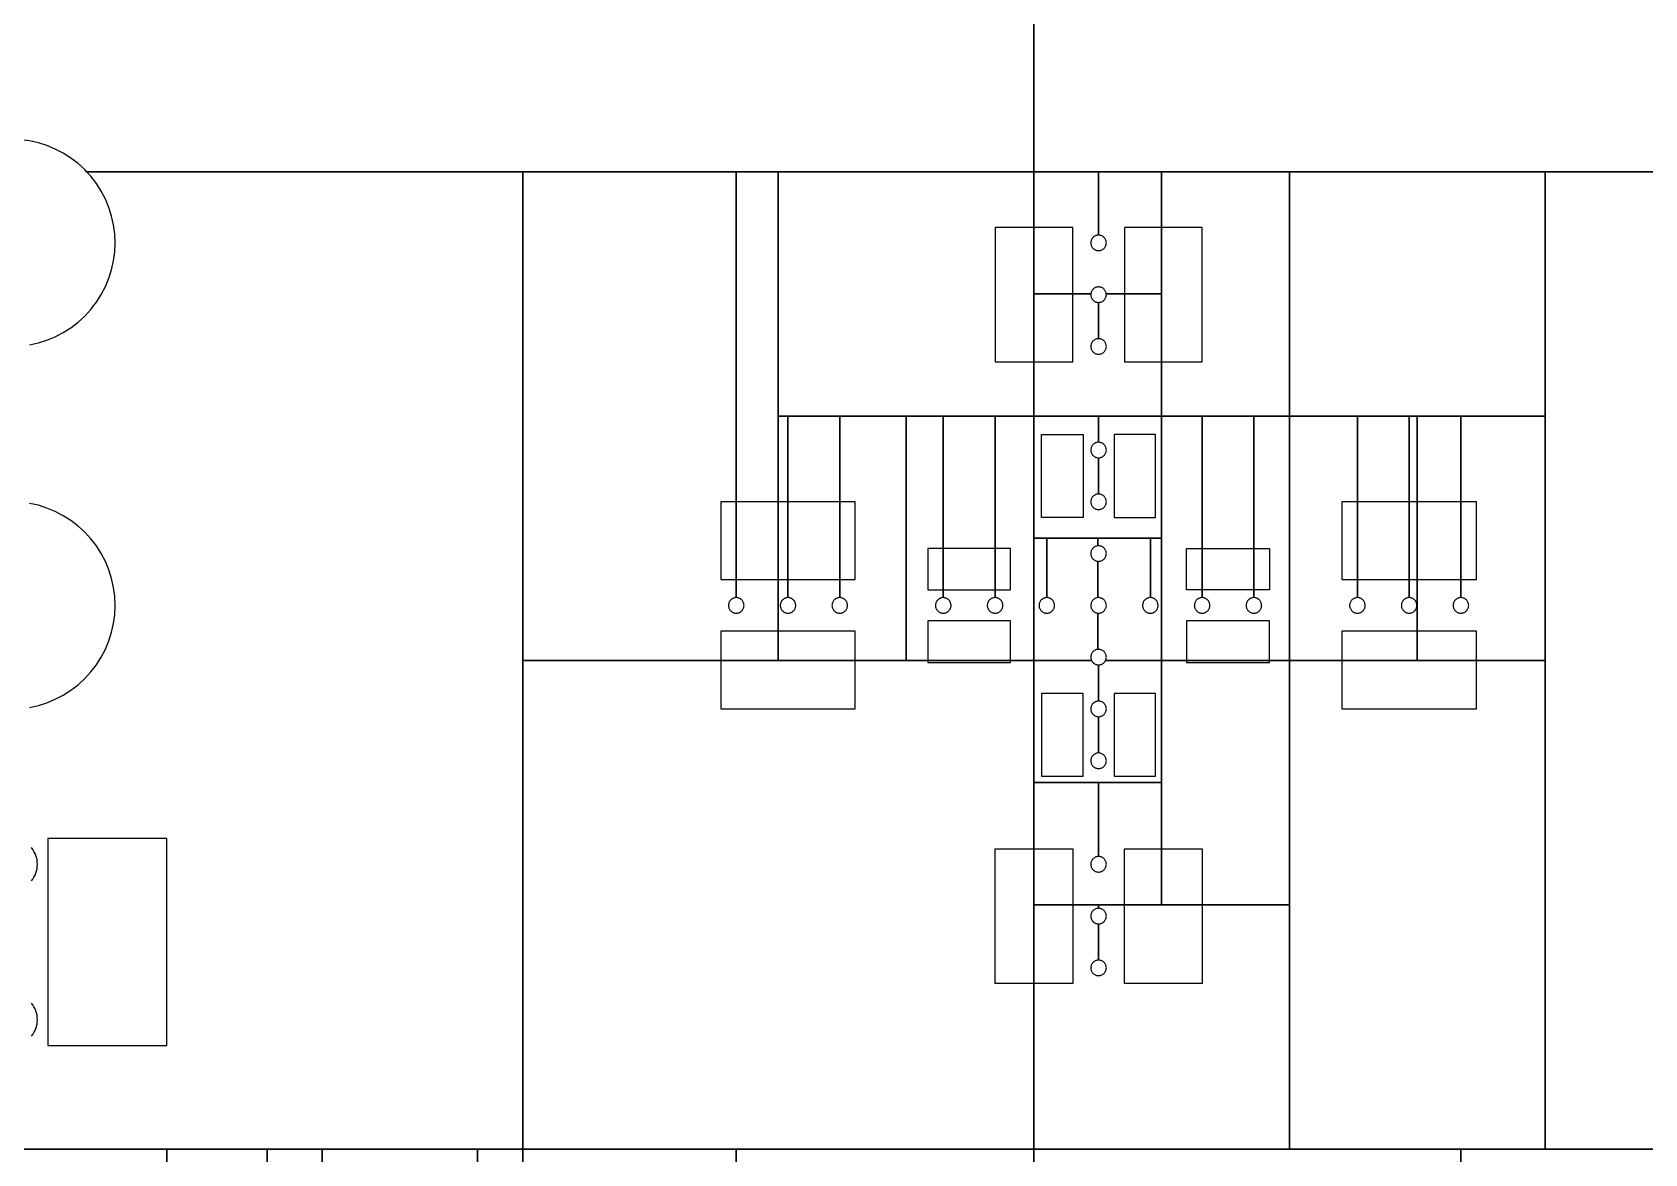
# Model space of a CAD drawing. Extents: x -52 to 52, y -50 to 50.
# Drawn here: x 41.044 to 41.3555, y 4.2091 to 4.4257 of the extents above; entities that cross this region are included whole.
import ezdxf

# ---------------------------------------------------------------- set-up
doc = ezdxf.new("R2010")
doc.units = 0
for name, color, linetype in [('helperLayer', 6, 'CONTINUOUS'), ('largegap', 4, 'CONTINUOUS'), ('smallgap', 3, 'CONTINUOUS')]:
    doc.layers.add(name, color=color, linetype=linetype)

# ---------------------------------------------------------------- blocks, each defined once
blk = doc.blocks.new('Markers')
at = {"layer": 'largegap', "linetype": 'CONTINUOUS'}
for points in [[(41.23, 4.352), (41.245, 4.352), (41.245, 4.378), (41.23, 4.378), (41.23, 4.352)], [(41.23, 4.352), (41.245, 4.352), (41.245, 4.378), (41.23, 4.378), (41.23, 4.352)], [(41.255, 4.352), (41.27, 4.352), (41.27, 4.378), (41.255, 4.378), (41.255, 4.352)], [(41.255, 4.352), (41.27, 4.352), (41.27, 4.378), (41.255, 4.378), (41.255, 4.352)], [(41.239, 4.322), (41.239, 4.338), (41.245, 4.338), (41.247, 4.338), (41.247, 4.322), (41.239, 4.322)], [(41.239, 4.322), (41.239, 4.338), (41.245, 4.338), (41.247, 4.338), (41.247, 4.322), (41.239, 4.322)], [(41.253, 4.322), (41.261, 4.322), (41.261, 4.338), (41.253, 4.338), (41.253, 4.322)], [(41.253, 4.322), (41.261, 4.322), (41.261, 4.338), (41.253, 4.338), (41.253, 4.322)], [(41.177, 4.31), (41.203, 4.31), (41.203, 4.325), (41.177, 4.325), (41.177, 4.31)], [(41.177, 4.31), (41.203, 4.31), (41.203, 4.325), (41.177, 4.325), (41.177, 4.31)], [(41.297, 4.31), (41.323, 4.31), (41.323, 4.325), (41.297, 4.325), (41.297, 4.31)], [(41.297, 4.31), (41.323, 4.31), (41.323, 4.325), (41.297, 4.325), (41.297, 4.31)], [(41.217, 4.308), (41.233, 4.308), (41.233, 4.316), (41.217, 4.316), (41.217, 4.308)], [(41.217, 4.308), (41.233, 4.308), (41.233, 4.316), (41.217, 4.316), (41.217, 4.308)], [(41.267, 4.308), (41.267, 4.316), (41.27, 4.316), (41.283, 4.316), (41.283, 4.308), (41.267, 4.308)], [(41.267, 4.308), (41.267, 4.316), (41.27, 4.316), (41.283, 4.316), (41.283, 4.308), (41.267, 4.308)], [(41.217, 4.294), (41.233, 4.294), (41.233, 4.302), (41.217, 4.302), (41.217, 4.294)], [(41.217, 4.294), (41.233, 4.294), (41.233, 4.302), (41.217, 4.302), (41.217, 4.294)], [(41.267, 4.294), (41.283, 4.294), (41.283, 4.302), (41.267, 4.302), (41.267, 4.294)], [(41.267, 4.294), (41.283, 4.294), (41.283, 4.302), (41.267, 4.302), (41.267, 4.294)], [(41.177, 4.285), (41.203, 4.285), (41.203, 4.3), (41.177, 4.3), (41.177, 4.285)], [(41.177, 4.285), (41.203, 4.285), (41.203, 4.3), (41.177, 4.3), (41.177, 4.285)], [(41.297, 4.285), (41.323, 4.285), (41.323, 4.3), (41.297, 4.3), (41.297, 4.285)], [(41.297, 4.285), (41.323, 4.285), (41.323, 4.3), (41.297, 4.3), (41.297, 4.285)], [(41.239, 4.272), (41.247, 4.272), (41.247, 4.288), (41.239, 4.288), (41.239, 4.272)], [(41.239, 4.272), (41.247, 4.272), (41.247, 4.288), (41.239, 4.288), (41.239, 4.272)], [(41.253, 4.272), (41.261, 4.272), (41.261, 4.288), (41.253, 4.288), (41.253, 4.272)], [(41.253, 4.272), (41.261, 4.272), (41.261, 4.288), (41.253, 4.288), (41.253, 4.272)], [(41.047, 4.22), (41.07, 4.22), (41.07, 4.26), (41.047, 4.26), (41.047, 4.22)], [(41.047, 4.22), (41.07, 4.22), (41.07, 4.26), (41.047, 4.26), (41.047, 4.22)], [(41.23, 4.232), (41.23, 4.258), (41.233, 4.258), (41.245, 4.258), (41.245, 4.232), (41.23, 4.232)], [(41.23, 4.232), (41.23, 4.258), (41.233, 4.258), (41.245, 4.258), (41.245, 4.232), (41.23, 4.232)], [(41.255, 4.232), (41.255, 4.258), (41.261, 4.258), (41.27, 4.258), (41.27, 4.232), (41.255, 4.232)], [(41.255, 4.232), (41.255, 4.258), (41.261, 4.258), (41.27, 4.258), (41.27, 4.232), (41.255, 4.232)]]:
    blk.add_lwpolyline(points, close=True, dxfattribs=at)
at = {"layer": 'smallgap', "linetype": 'CONTINUOUS'}
for points in [[(41.2375, 4.577501), (41.2375, 4.388751), (41.23, 4.388751), (41.22, 4.388751), (41.2, 4.388751), (41.19, 4.388751), (41.18, 4.388751), (41.054501, 4.388751), (41.054142, 4.389143), (41.052856, 4.390322), (41.051472, 4.391384), (41.05, 4.392322), (41.048452, 4.393127), (41.04684, 4.393795), (41.045176, 4.39432), (41.043473, 4.394697), (41.041743, 4.394925), (41.04, 4.395001), (41.04, 4.425001)], [(41.04383, 4.221787), (41.044096, 4.222133), (41.04433, 4.222501), (41.044532, 4.222888), (41.044698, 4.223291), (41.04483, 4.223707), (41.044924, 4.224133), (41.044981, 4.224565), (41.045, 4.225001), (41.044981, 4.225437), (41.044924, 4.225869), (41.04483, 4.226295), (41.044698, 4.226711), (41.044532, 4.227114), (41.04433, 4.227501), (41.044096, 4.227869), (41.04383, 4.228215)], [(41.04383, 4.251787), (41.044096, 4.252133), (41.04433, 4.252501), (41.044532, 4.252888), (41.044698, 4.253291), (41.04483, 4.253707), (41.044924, 4.254133), (41.044981, 4.254565), (41.045, 4.255001), (41.044981, 4.255437), (41.044924, 4.255869), (41.04483, 4.256295), (41.044698, 4.256711), (41.044532, 4.257114), (41.04433, 4.257501), (41.044096, 4.257869), (41.04383, 4.258215)], [(41.043473, 4.285305), (41.045176, 4.285682), (41.04684, 4.286207), (41.048452, 4.286875), (41.05, 4.28768), (41.051472, 4.288618), (41.052856, 4.28968), (41.054142, 4.290859), (41.055321, 4.292145), (41.056383, 4.293529), (41.057321, 4.295001), (41.058126, 4.296549), (41.058794, 4.298161), (41.059319, 4.299825), (41.059696, 4.301528), (41.059924, 4.303258), (41.06, 4.305001), (41.059924, 4.306744), (41.059696, 4.308474), (41.059319, 4.310177), (41.058794, 4.311841), (41.058126, 4.313453), (41.057321, 4.315001), (41.056383, 4.316473), (41.055321, 4.317857), (41.054142, 4.319143), (41.052856, 4.320322), (41.051472, 4.321384), (41.05, 4.322322), (41.048452, 4.323127), (41.04684, 4.323795), (41.045176, 4.32432), (41.043473, 4.324697)], [(41.043473, 4.355305), (41.045176, 4.355682), (41.04684, 4.356207), (41.048452, 4.356875), (41.05, 4.35768), (41.051472, 4.358618), (41.052856, 4.35968), (41.054142, 4.360859), (41.055321, 4.362145), (41.055594, 4.362501), (41.056383, 4.363529), (41.057321, 4.365001), (41.058126, 4.366549), (41.058794, 4.368161), (41.059319, 4.369825), (41.059696, 4.371528), (41.059924, 4.373258), (41.06, 4.375001), (41.059924, 4.376744), (41.059696, 4.378474), (41.059319, 4.380177), (41.058794, 4.381841), (41.058126, 4.383453), (41.057321, 4.385001), (41.056383, 4.386473), (41.055321, 4.387857), (41.055321, 4.387857), (41.054501, 4.388751), (41.13875, 4.388751), (41.13875, 4.200001), (41.04, 4.200001)], [(41.07, 4.170001), (41.07, 4.200001), (41.089375, 4.200001), (41.089375, 4.152814)], [(41.04, 4.200001), (41.07, 4.200001), (41.07, 4.170001)], [(41.13, 4.170001), (41.13, 4.200001), (41.13875, 4.200001), (41.13875, 4.105626)], [(41.089375, 4.105626), (41.089375, 4.200001), (41.1, 4.200001), (41.1, 4.170001)], [(41.1, 4.170001), (41.1, 4.200001), (41.13, 4.200001), (41.13, 4.170001)], [(41.18, 4.185001), (41.18, 4.200001), (41.2375, 4.200001), (41.2375, 4.180595)], [(41.13875, 4.105626), (41.13875, 4.200001), (41.18, 4.200001), (41.18, 4.185001)], [(41.32, 4.185001), (41.32, 4.200001), (41.435, 4.200001)], [(41.2375, 4.180595), (41.2375, 4.200001), (41.32, 4.200001), (41.32, 4.185001)]]:
    blk.add_lwpolyline(points, dxfattribs=at)
for points in [[(41.31, 4.577501), (41.32, 4.577501), (41.435, 4.577501), (41.435, 4.388751), (41.32, 4.388751), (41.31, 4.388751), (41.3, 4.388751), (41.28, 4.388751), (41.27, 4.388751), (41.26, 4.388751), (41.25, 4.388751), (41.24, 4.388751), (41.2375, 4.388751), (41.2375, 4.577501), (41.24, 4.577501), (41.25, 4.577501), (41.26, 4.577501), (41.27, 4.577501), (41.28, 4.577501), (41.3, 4.577501), (41.31, 4.577501)], [(41.18, 4.306501), (41.18, 4.388751), (41.188125, 4.388751), (41.188125, 4.294376), (41.13875, 4.294376), (41.13875, 4.388751), (41.18, 4.388751), (41.18, 4.306501), (41.179869, 4.306495), (41.17974, 4.306478), (41.179612, 4.30645), (41.179487, 4.306411), (41.179366, 4.30636), (41.17925, 4.3063), (41.17914, 4.30623), (41.179036, 4.30615), (41.178939, 4.306062), (41.178851, 4.305965), (41.178771, 4.305861), (41.178701, 4.305751), (41.178641, 4.305635), (41.17859, 4.305514), (41.178551, 4.305389), (41.178523, 4.305261), (41.178506, 4.305132), (41.1785, 4.305001), (41.178506, 4.30487), (41.178523, 4.304741), (41.178551, 4.304613), (41.17859, 4.304488), (41.178641, 4.304367), (41.178701, 4.304251), (41.178771, 4.304141), (41.178851, 4.304037), (41.178939, 4.30394), (41.179036, 4.303852), (41.17914, 4.303772), (41.17925, 4.303702), (41.179366, 4.303642), (41.179487, 4.303591), (41.179612, 4.303552), (41.17974, 4.303524), (41.179869, 4.303507), (41.18, 4.303501), (41.180131, 4.303507), (41.18026, 4.303524), (41.180388, 4.303552), (41.180513, 4.303591), (41.180634, 4.303642), (41.18075, 4.303702), (41.18086, 4.303772), (41.180964, 4.303852), (41.181061, 4.30394), (41.181149, 4.304037), (41.181229, 4.304141), (41.181299, 4.304251), (41.181359, 4.304367), (41.18141, 4.304488), (41.181449, 4.304613), (41.181477, 4.304741), (41.181494, 4.30487), (41.1815, 4.305001), (41.181494, 4.305132), (41.181477, 4.305261), (41.181449, 4.305389), (41.18141, 4.305514), (41.181359, 4.305635), (41.181299, 4.305751), (41.181229, 4.305861), (41.181149, 4.305965), (41.181061, 4.306062), (41.180964, 4.30615), (41.18086, 4.30623), (41.18075, 4.3063), (41.180634, 4.30636), (41.180513, 4.306411), (41.180388, 4.30645), (41.18026, 4.306478), (41.180131, 4.306495), (41.18, 4.306501)], [(41.22, 4.388751), (41.23, 4.388751), (41.2375, 4.388751), (41.2375, 4.341564), (41.23, 4.341564), (41.22, 4.341564), (41.2, 4.341564), (41.19, 4.341564), (41.188125, 4.341564), (41.188125, 4.388751), (41.19, 4.388751), (41.2, 4.388751), (41.22, 4.388751)], [(41.25, 4.376501), (41.25, 4.388751), (41.262187, 4.388751), (41.262187, 4.365158), (41.251491, 4.365158), (41.251477, 4.365261), (41.251449, 4.365389), (41.25141, 4.365514), (41.251359, 4.365635), (41.251299, 4.365751), (41.251229, 4.365861), (41.251149, 4.365965), (41.251061, 4.366062), (41.250964, 4.36615), (41.25086, 4.36623), (41.25075, 4.3663), (41.250634, 4.36636), (41.250513, 4.366411), (41.250388, 4.36645), (41.25026, 4.366478), (41.250131, 4.366495), (41.25, 4.366501), (41.249869, 4.366495), (41.24974, 4.366478), (41.249612, 4.36645), (41.249487, 4.366411), (41.249366, 4.36636), (41.24925, 4.3663), (41.24914, 4.36623), (41.249036, 4.36615), (41.248939, 4.366062), (41.248851, 4.365965), (41.248771, 4.365861), (41.248701, 4.365751), (41.248641, 4.365635), (41.24859, 4.365514), (41.248551, 4.365389), (41.248523, 4.365261), (41.248509, 4.365158), (41.2375, 4.365158), (41.2375, 4.388751), (41.25, 4.388751), (41.25, 4.376501), (41.249869, 4.376495), (41.24974, 4.376478), (41.249612, 4.37645), (41.249487, 4.376411), (41.249366, 4.37636), (41.24925, 4.3763), (41.24914, 4.37623), (41.249036, 4.37615), (41.248939, 4.376062), (41.248851, 4.375965), (41.248771, 4.375861), (41.248701, 4.375751), (41.248641, 4.375635), (41.24859, 4.375514), (41.248551, 4.375389), (41.248523, 4.375261), (41.248506, 4.375132), (41.2485, 4.375001), (41.248506, 4.37487), (41.248523, 4.374741), (41.248551, 4.374613), (41.24859, 4.374488), (41.248641, 4.374367), (41.248701, 4.374251), (41.248771, 4.374141), (41.248851, 4.374037), (41.248939, 4.37394), (41.249036, 4.373852), (41.24914, 4.373772), (41.24925, 4.373702), (41.249366, 4.373642), (41.249487, 4.373591), (41.249612, 4.373552), (41.24974, 4.373524), (41.249869, 4.373507), (41.25, 4.373501), (41.250131, 4.373507), (41.25026, 4.373524), (41.250388, 4.373552), (41.250513, 4.373591), (41.250634, 4.373642), (41.25075, 4.373702), (41.25086, 4.373772), (41.250964, 4.373852), (41.251061, 4.37394), (41.251149, 4.374037), (41.251229, 4.374141), (41.251299, 4.374251), (41.251359, 4.374367), (41.25141, 4.374488), (41.251449, 4.374613), (41.251477, 4.374741), (41.251494, 4.37487), (41.2515, 4.375001), (41.251494, 4.375132), (41.251477, 4.375261), (41.251449, 4.375389), (41.25141, 4.375514), (41.251359, 4.375635), (41.251299, 4.375751), (41.251229, 4.375861), (41.251149, 4.375965), (41.251061, 4.376062), (41.250964, 4.37615), (41.25086, 4.37623), (41.25075, 4.3763), (41.250634, 4.37636), (41.250513, 4.376411), (41.250388, 4.37645), (41.25026, 4.376478), (41.250131, 4.376495), (41.25, 4.376501)], [(41.262187, 4.341564), (41.262187, 4.388751), (41.286875, 4.388751), (41.286875, 4.341564), (41.262187, 4.341564)], [(41.31, 4.388751), (41.32, 4.388751), (41.33625, 4.388751), (41.33625, 4.341564), (41.32, 4.341564), (41.31, 4.341564), (41.3, 4.341564), (41.286875, 4.341564), (41.286875, 4.388751), (41.3, 4.388751), (41.31, 4.388751)], [(41.33625, 4.200001), (41.33625, 4.388751), (41.435, 4.388751), (41.435, 4.200001), (41.33625, 4.200001)], [(41.251494, 4.365132), (41.251491, 4.365158), (41.262187, 4.365158), (41.262187, 4.341564), (41.2375, 4.341564), (41.2375, 4.365158), (41.248509, 4.365158), (41.248506, 4.365132), (41.2485, 4.365001), (41.248506, 4.36487), (41.248523, 4.364741), (41.248551, 4.364613), (41.24859, 4.364488), (41.248641, 4.364367), (41.248701, 4.364251), (41.248771, 4.364141), (41.248851, 4.364037), (41.248939, 4.36394), (41.249036, 4.363852), (41.24914, 4.363772), (41.24925, 4.363702), (41.249366, 4.363642), (41.249487, 4.363591), (41.249612, 4.363552), (41.24974, 4.363524), (41.249869, 4.363507), (41.25, 4.363501), (41.25, 4.356501), (41.249869, 4.356495), (41.24974, 4.356478), (41.249612, 4.35645), (41.249487, 4.356411), (41.249366, 4.35636), (41.24925, 4.3563), (41.24914, 4.35623), (41.249036, 4.35615), (41.248939, 4.356062), (41.248851, 4.355965), (41.248771, 4.355861), (41.248701, 4.355751), (41.248641, 4.355635), (41.24859, 4.355514), (41.248551, 4.355389), (41.248523, 4.355261), (41.248506, 4.355132), (41.2485, 4.355001), (41.248506, 4.35487), (41.248523, 4.354741), (41.248551, 4.354613), (41.24859, 4.354488), (41.248641, 4.354367), (41.248701, 4.354251), (41.248771, 4.354141), (41.248851, 4.354037), (41.248939, 4.35394), (41.249036, 4.353852), (41.24914, 4.353772), (41.24925, 4.353702), (41.249366, 4.353642), (41.249487, 4.353591), (41.249612, 4.353552), (41.24974, 4.353524), (41.249869, 4.353507), (41.25, 4.353501), (41.250131, 4.353507), (41.25026, 4.353524), (41.250388, 4.353552), (41.250513, 4.353591), (41.250634, 4.353642), (41.25075, 4.353702), (41.25086, 4.353772), (41.250964, 4.353852), (41.251061, 4.35394), (41.251149, 4.354037), (41.251229, 4.354141), (41.251299, 4.354251), (41.251359, 4.354367), (41.25141, 4.354488), (41.251449, 4.354613), (41.251477, 4.354741), (41.251494, 4.35487), (41.2515, 4.355001), (41.251494, 4.355132), (41.251477, 4.355261), (41.251449, 4.355389), (41.25141, 4.355514), (41.251359, 4.355635), (41.251299, 4.355751), (41.251229, 4.355861), (41.251149, 4.355965), (41.251061, 4.356062), (41.250964, 4.35615), (41.25086, 4.35623), (41.25075, 4.3563), (41.250634, 4.35636), (41.250513, 4.356411), (41.250388, 4.35645), (41.25026, 4.356478), (41.250131, 4.356495), (41.25, 4.356501), (41.25, 4.363501), (41.25, 4.363501), (41.250131, 4.363507), (41.25026, 4.363524), (41.250388, 4.363552), (41.250513, 4.363591), (41.250634, 4.363642), (41.25075, 4.363702), (41.25086, 4.363772), (41.250964, 4.363852), (41.251061, 4.36394), (41.251149, 4.364037), (41.251229, 4.364141), (41.251299, 4.364251), (41.251359, 4.364367), (41.25141, 4.364488), (41.251449, 4.364613), (41.251477, 4.364741), (41.251494, 4.36487), (41.2515, 4.365001), (41.251494, 4.365132)], [(41.2, 4.306501), (41.2, 4.341564), (41.212812, 4.341564), (41.212812, 4.294376), (41.188125, 4.294376), (41.188125, 4.341564), (41.19, 4.341564), (41.19, 4.306501), (41.189869, 4.306495), (41.18974, 4.306478), (41.189612, 4.30645), (41.189487, 4.306411), (41.189366, 4.30636), (41.18925, 4.3063), (41.18914, 4.30623), (41.189036, 4.30615), (41.188939, 4.306062), (41.188851, 4.305965), (41.188771, 4.305861), (41.188701, 4.305751), (41.188641, 4.305635), (41.18859, 4.305514), (41.188551, 4.305389), (41.188523, 4.305261), (41.188506, 4.305132), (41.1885, 4.305001), (41.188506, 4.30487), (41.188523, 4.304741), (41.188551, 4.304613), (41.18859, 4.304488), (41.188641, 4.304367), (41.188701, 4.304251), (41.188771, 4.304141), (41.188851, 4.304037), (41.188939, 4.30394), (41.189036, 4.303852), (41.18914, 4.303772), (41.18925, 4.303702), (41.189366, 4.303642), (41.189487, 4.303591), (41.189612, 4.303552), (41.18974, 4.303524), (41.189869, 4.303507), (41.19, 4.303501), (41.190131, 4.303507), (41.19026, 4.303524), (41.190388, 4.303552), (41.190513, 4.303591), (41.190634, 4.303642), (41.19075, 4.303702), (41.19086, 4.303772), (41.190964, 4.303852), (41.191061, 4.30394), (41.191149, 4.304037), (41.191229, 4.304141), (41.191299, 4.304251), (41.191359, 4.304367), (41.19141, 4.304488), (41.191449, 4.304613), (41.191477, 4.304741), (41.191494, 4.30487), (41.1915, 4.305001), (41.191494, 4.305132), (41.191477, 4.305261), (41.191449, 4.305389), (41.19141, 4.305514), (41.191359, 4.305635), (41.191299, 4.305751), (41.191229, 4.305861), (41.191149, 4.305965), (41.191061, 4.306062), (41.190964, 4.30615), (41.19086, 4.30623), (41.19075, 4.3063), (41.190634, 4.30636), (41.190513, 4.306411), (41.190388, 4.30645), (41.19026, 4.306478), (41.190131, 4.306495), (41.19, 4.306501), (41.19, 4.341564), (41.2, 4.341564), (41.2, 4.306501), (41.199869, 4.306495), (41.19974, 4.306478), (41.199612, 4.30645), (41.199487, 4.306411), (41.199366, 4.30636), (41.19925, 4.3063), (41.19914, 4.30623), (41.199036, 4.30615), (41.198939, 4.306062), (41.198851, 4.305965), (41.198771, 4.305861), (41.198701, 4.305751), (41.198641, 4.305635), (41.19859, 4.305514), (41.198551, 4.305389), (41.198523, 4.305261), (41.198506, 4.305132), (41.1985, 4.305001), (41.198506, 4.30487), (41.198523, 4.304741), (41.198551, 4.304613), (41.19859, 4.304488), (41.198641, 4.304367), (41.198701, 4.304251), (41.198771, 4.304141), (41.198851, 4.304037), (41.198939, 4.30394), (41.199036, 4.303852), (41.19914, 4.303772), (41.19925, 4.303702), (41.199366, 4.303642), (41.199487, 4.303591), (41.199612, 4.303552), (41.19974, 4.303524), (41.199869, 4.303507), (41.2, 4.303501), (41.200131, 4.303507), (41.20026, 4.303524), (41.200388, 4.303552), (41.200513, 4.303591), (41.200634, 4.303642), (41.20075, 4.303702), (41.20086, 4.303772), (41.200964, 4.303852), (41.201061, 4.30394), (41.201149, 4.304037), (41.201229, 4.304141), (41.201299, 4.304251), (41.201359, 4.304367), (41.20141, 4.304488), (41.201449, 4.304613), (41.201477, 4.304741), (41.201494, 4.30487), (41.2015, 4.305001), (41.201494, 4.305132), (41.201477, 4.305261), (41.201449, 4.305389), (41.20141, 4.305514), (41.201359, 4.305635), (41.201299, 4.305751), (41.201229, 4.305861), (41.201149, 4.305965), (41.201061, 4.306062), (41.200964, 4.30615), (41.20086, 4.30623), (41.20075, 4.3063), (41.200634, 4.30636), (41.200513, 4.306411), (41.200388, 4.30645), (41.20026, 4.306478), (41.200131, 4.306495), (41.2, 4.306501)], [(41.23, 4.306501), (41.23, 4.341564), (41.2375, 4.341564), (41.2375, 4.294376), (41.212812, 4.294376), (41.212812, 4.341564), (41.22, 4.341564), (41.22, 4.306501), (41.219869, 4.306495), (41.21974, 4.306478), (41.219612, 4.30645), (41.219487, 4.306411), (41.219366, 4.30636), (41.21925, 4.3063), (41.21914, 4.30623), (41.219036, 4.30615), (41.218939, 4.306062), (41.218851, 4.305965), (41.218771, 4.305861), (41.218701, 4.305751), (41.218641, 4.305635), (41.21859, 4.305514), (41.218551, 4.305389), (41.218523, 4.305261), (41.218506, 4.305132), (41.2185, 4.305001), (41.218506, 4.30487), (41.218523, 4.304741), (41.218551, 4.304613), (41.21859, 4.304488), (41.218641, 4.304367), (41.218701, 4.304251), (41.218771, 4.304141), (41.218851, 4.304037), (41.218939, 4.30394), (41.219036, 4.303852), (41.21914, 4.303772), (41.21925, 4.303702), (41.219366, 4.303642), (41.219487, 4.303591), (41.219612, 4.303552), (41.21974, 4.303524), (41.219869, 4.303507), (41.22, 4.303501), (41.220131, 4.303507), (41.22026, 4.303524), (41.220388, 4.303552), (41.220513, 4.303591), (41.220634, 4.303642), (41.22075, 4.303702), (41.22086, 4.303772), (41.220964, 4.303852), (41.221061, 4.30394), (41.221149, 4.304037), (41.221229, 4.304141), (41.221299, 4.304251), (41.221359, 4.304367), (41.22141, 4.304488), (41.221449, 4.304613), (41.221477, 4.304741), (41.221494, 4.30487), (41.2215, 4.305001), (41.221494, 4.305132), (41.221477, 4.305261), (41.221449, 4.305389), (41.22141, 4.305514), (41.221359, 4.305635), (41.221299, 4.305751), (41.221229, 4.305861), (41.221149, 4.305965), (41.221061, 4.306062), (41.220964, 4.30615), (41.22086, 4.30623), (41.22075, 4.3063), (41.220634, 4.30636), (41.220513, 4.306411), (41.220388, 4.30645), (41.22026, 4.306478), (41.220131, 4.306495), (41.22, 4.306501), (41.22, 4.341564), (41.23, 4.341564), (41.23, 4.306501), (41.229869, 4.306495), (41.22974, 4.306478), (41.229612, 4.30645), (41.229487, 4.306411), (41.229366, 4.30636), (41.22925, 4.3063), (41.22914, 4.30623), (41.229036, 4.30615), (41.228939, 4.306062), (41.228851, 4.305965), (41.228771, 4.305861), (41.228701, 4.305751), (41.228641, 4.305635), (41.22859, 4.305514), (41.228551, 4.305389), (41.228523, 4.305261), (41.228506, 4.305132), (41.2285, 4.305001), (41.228506, 4.30487), (41.228523, 4.304741), (41.228551, 4.304613), (41.22859, 4.304488), (41.228641, 4.304367), (41.228701, 4.304251), (41.228771, 4.304141), (41.228851, 4.304037), (41.228939, 4.30394), (41.229036, 4.303852), (41.22914, 4.303772), (41.22925, 4.303702), (41.229366, 4.303642), (41.229487, 4.303591), (41.229612, 4.303552), (41.22974, 4.303524), (41.229869, 4.303507), (41.23, 4.303501), (41.230131, 4.303507), (41.23026, 4.303524), (41.230388, 4.303552), (41.230513, 4.303591), (41.230634, 4.303642), (41.23075, 4.303702), (41.23086, 4.303772), (41.230964, 4.303852), (41.231061, 4.30394), (41.231149, 4.304037), (41.231229, 4.304141), (41.231299, 4.304251), (41.231359, 4.304367), (41.23141, 4.304488), (41.231449, 4.304613), (41.231477, 4.304741), (41.231494, 4.30487), (41.2315, 4.305001), (41.231494, 4.305132), (41.231477, 4.305261), (41.231449, 4.305389), (41.23141, 4.305514), (41.231359, 4.305635), (41.231299, 4.305751), (41.231229, 4.305861), (41.231149, 4.305965), (41.231061, 4.306062), (41.230964, 4.30615), (41.23086, 4.30623), (41.23075, 4.3063), (41.230634, 4.30636), (41.230513, 4.306411), (41.230388, 4.30645), (41.23026, 4.306478), (41.230131, 4.306495), (41.23, 4.306501)], [(41.25, 4.341564), (41.26, 4.341564), (41.262187, 4.341564), (41.262187, 4.31797), (41.26, 4.31797), (41.25, 4.31797), (41.24, 4.31797), (41.2375, 4.31797), (41.2375, 4.341564), (41.24, 4.341564), (41.25, 4.341564), (41.25, 4.336501), (41.249869, 4.336495), (41.24974, 4.336478), (41.249612, 4.33645), (41.249487, 4.336411), (41.249366, 4.33636), (41.24925, 4.3363), (41.24914, 4.33623), (41.249036, 4.33615), (41.248939, 4.336062), (41.248851, 4.335965), (41.248771, 4.335861), (41.248701, 4.335751), (41.248641, 4.335635), (41.24859, 4.335514), (41.248551, 4.335389), (41.248523, 4.335261), (41.248506, 4.335132), (41.2485, 4.335001), (41.248506, 4.33487), (41.248523, 4.334741), (41.248551, 4.334613), (41.24859, 4.334488), (41.248641, 4.334367), (41.248701, 4.334251), (41.248771, 4.334141), (41.248851, 4.334037), (41.248939, 4.33394), (41.249036, 4.333852), (41.24914, 4.333772), (41.24925, 4.333702), (41.249366, 4.333642), (41.249487, 4.333591), (41.249612, 4.333552), (41.24974, 4.333524), (41.249869, 4.333507), (41.25, 4.333501), (41.25, 4.326501), (41.249869, 4.326495), (41.24974, 4.326478), (41.249612, 4.32645), (41.249487, 4.326411), (41.249366, 4.32636), (41.24925, 4.3263), (41.24914, 4.32623), (41.249036, 4.32615), (41.248939, 4.326062), (41.248851, 4.325965), (41.248771, 4.325861), (41.248701, 4.325751), (41.248641, 4.325635), (41.24859, 4.325514), (41.248576, 4.32547), (41.248551, 4.325389), (41.248523, 4.325261), (41.248506, 4.325132), (41.2485, 4.325001), (41.248506, 4.32487), (41.248523, 4.324741), (41.248551, 4.324613), (41.24859, 4.324488), (41.248641, 4.324367), (41.248701, 4.324251), (41.248771, 4.324141), (41.248851, 4.324037), (41.248939, 4.32394), (41.249036, 4.323852), (41.24914, 4.323772), (41.24925, 4.323702), (41.249366, 4.323642), (41.249487, 4.323591), (41.249612, 4.323552), (41.24974, 4.323524), (41.249869, 4.323507), (41.25, 4.323501), (41.250131, 4.323507), (41.25026, 4.323524), (41.250388, 4.323552), (41.250513, 4.323591), (41.250634, 4.323642), (41.25075, 4.323702), (41.25086, 4.323772), (41.250964, 4.323852), (41.251061, 4.32394), (41.251149, 4.324037), (41.251229, 4.324141), (41.251299, 4.324251), (41.251359, 4.324367), (41.25141, 4.324488), (41.251449, 4.324613), (41.251477, 4.324741), (41.251494, 4.32487), (41.2515, 4.325001), (41.251494, 4.325132), (41.251477, 4.325261), (41.251449, 4.325389), (41.251424, 4.32547), (41.25141, 4.325514), (41.251359, 4.325635), (41.251299, 4.325751), (41.251229, 4.325861), (41.251149, 4.325965), (41.251061, 4.326062), (41.250964, 4.32615), (41.25086, 4.32623), (41.25075, 4.3263), (41.250634, 4.32636), (41.250513, 4.326411), (41.250388, 4.32645), (41.25026, 4.326478), (41.250131, 4.326495), (41.25, 4.326501), (41.25, 4.333501), (41.25, 4.333501), (41.250131, 4.333507), (41.25026, 4.333524), (41.250388, 4.333552), (41.250513, 4.333591), (41.250634, 4.333642), (41.25075, 4.333702), (41.25086, 4.333772), (41.250964, 4.333852), (41.251061, 4.33394), (41.251149, 4.334037), (41.251229, 4.334141), (41.251299, 4.334251), (41.251359, 4.334367), (41.25141, 4.334488), (41.251449, 4.334613), (41.251477, 4.334741), (41.251494, 4.33487), (41.2515, 4.335001), (41.251494, 4.335132), (41.251477, 4.335261), (41.251449, 4.335389), (41.25141, 4.335514), (41.251359, 4.335635), (41.251299, 4.335751), (41.251229, 4.335861), (41.251149, 4.335965), (41.251061, 4.336062), (41.250964, 4.33615), (41.25086, 4.33623), (41.25075, 4.3363), (41.250634, 4.33636), (41.250513, 4.336411), (41.250388, 4.33645), (41.25026, 4.336478), (41.250131, 4.336495), (41.25, 4.336501), (41.25, 4.341564)], [(41.28, 4.306501), (41.28, 4.341564), (41.286875, 4.341564), (41.286875, 4.294376), (41.262187, 4.294376), (41.262187, 4.341564), (41.27, 4.341564), (41.27, 4.306501), (41.269869, 4.306495), (41.26974, 4.306478), (41.269612, 4.30645), (41.269487, 4.306411), (41.269366, 4.30636), (41.26925, 4.3063), (41.26914, 4.30623), (41.269036, 4.30615), (41.268939, 4.306062), (41.268851, 4.305965), (41.268771, 4.305861), (41.268701, 4.305751), (41.268641, 4.305635), (41.26859, 4.305514), (41.268551, 4.305389), (41.268523, 4.305261), (41.268506, 4.305132), (41.2685, 4.305001), (41.268506, 4.30487), (41.268523, 4.304741), (41.268551, 4.304613), (41.26859, 4.304488), (41.268641, 4.304367), (41.268701, 4.304251), (41.268771, 4.304141), (41.268851, 4.304037), (41.268939, 4.30394), (41.269036, 4.303852), (41.26914, 4.303772), (41.26925, 4.303702), (41.269366, 4.303642), (41.269487, 4.303591), (41.269612, 4.303552), (41.26974, 4.303524), (41.269869, 4.303507), (41.27, 4.303501), (41.270131, 4.303507), (41.27026, 4.303524), (41.270388, 4.303552), (41.270513, 4.303591), (41.270634, 4.303642), (41.27075, 4.303702), (41.27086, 4.303772), (41.270964, 4.303852), (41.271061, 4.30394), (41.271149, 4.304037), (41.271229, 4.304141), (41.271299, 4.304251), (41.271359, 4.304367), (41.27141, 4.304488), (41.271449, 4.304613), (41.271477, 4.304741), (41.271494, 4.30487), (41.2715, 4.305001), (41.271494, 4.305132), (41.271477, 4.305261), (41.271449, 4.305389), (41.27141, 4.305514), (41.271359, 4.305635), (41.271299, 4.305751), (41.271229, 4.305861), (41.271149, 4.305965), (41.271061, 4.306062), (41.270964, 4.30615), (41.27086, 4.30623), (41.27075, 4.3063), (41.270634, 4.30636), (41.270513, 4.306411), (41.270388, 4.30645), (41.27026, 4.306478), (41.270131, 4.306495), (41.27, 4.306501), (41.27, 4.341564), (41.28, 4.341564), (41.28, 4.306501), (41.279869, 4.306495), (41.27974, 4.306478), (41.279612, 4.30645), (41.279487, 4.306411), (41.279366, 4.30636), (41.27925, 4.3063), (41.27914, 4.30623), (41.279036, 4.30615), (41.278939, 4.306062), (41.278851, 4.305965), (41.278771, 4.305861), (41.278701, 4.305751), (41.278641, 4.305635), (41.27859, 4.305514), (41.278551, 4.305389), (41.278523, 4.305261), (41.278506, 4.305132), (41.2785, 4.305001), (41.278506, 4.30487), (41.278523, 4.304741), (41.278551, 4.304613), (41.27859, 4.304488), (41.278641, 4.304367), (41.278701, 4.304251), (41.278771, 4.304141), (41.278851, 4.304037), (41.278939, 4.30394), (41.279036, 4.303852), (41.27914, 4.303772), (41.27925, 4.303702), (41.279366, 4.303642), (41.279487, 4.303591), (41.279612, 4.303552), (41.27974, 4.303524), (41.279869, 4.303507), (41.28, 4.303501), (41.280131, 4.303507), (41.28026, 4.303524), (41.280388, 4.303552), (41.280513, 4.303591), (41.280634, 4.303642), (41.28075, 4.303702), (41.28086, 4.303772), (41.280964, 4.303852), (41.281061, 4.30394), (41.281149, 4.304037), (41.281229, 4.304141), (41.281299, 4.304251), (41.281359, 4.304367), (41.28141, 4.304488), (41.281449, 4.304613), (41.281477, 4.304741), (41.281494, 4.30487), (41.2815, 4.305001), (41.281494, 4.305132), (41.281477, 4.305261), (41.281449, 4.305389), (41.28141, 4.305514), (41.281359, 4.305635), (41.281299, 4.305751), (41.281229, 4.305861), (41.281149, 4.305965), (41.281061, 4.306062), (41.280964, 4.30615), (41.28086, 4.30623), (41.28075, 4.3063), (41.280634, 4.30636), (41.280513, 4.306411), (41.280388, 4.30645), (41.28026, 4.306478), (41.280131, 4.306495), (41.28, 4.306501)], [(41.31, 4.306501), (41.31, 4.341564), (41.311562, 4.341564), (41.311562, 4.294376), (41.286875, 4.294376), (41.286875, 4.341564), (41.3, 4.341564), (41.3, 4.306501), (41.299869, 4.306495), (41.29974, 4.306478), (41.299612, 4.30645), (41.299487, 4.306411), (41.299366, 4.30636), (41.29925, 4.3063), (41.29914, 4.30623), (41.299036, 4.30615), (41.298939, 4.306062), (41.298851, 4.305965), (41.298771, 4.305861), (41.298701, 4.305751), (41.298641, 4.305635), (41.29859, 4.305514), (41.298551, 4.305389), (41.298523, 4.305261), (41.298506, 4.305132), (41.2985, 4.305001), (41.298506, 4.30487), (41.298523, 4.304741), (41.298551, 4.304613), (41.29859, 4.304488), (41.298641, 4.304367), (41.298701, 4.304251), (41.298771, 4.304141), (41.298851, 4.304037), (41.298939, 4.30394), (41.299036, 4.303852), (41.29914, 4.303772), (41.29925, 4.303702), (41.299366, 4.303642), (41.299487, 4.303591), (41.299612, 4.303552), (41.29974, 4.303524), (41.299869, 4.303507), (41.3, 4.303501), (41.300131, 4.303507), (41.30026, 4.303524), (41.300388, 4.303552), (41.300513, 4.303591), (41.300634, 4.303642), (41.30075, 4.303702), (41.30086, 4.303772), (41.300964, 4.303852), (41.301061, 4.30394), (41.301149, 4.304037), (41.301229, 4.304141), (41.301299, 4.304251), (41.301359, 4.304367), (41.30141, 4.304488), (41.301449, 4.304613), (41.301477, 4.304741), (41.301494, 4.30487), (41.3015, 4.305001), (41.301494, 4.305132), (41.301477, 4.305261), (41.301449, 4.305389), (41.30141, 4.305514), (41.301359, 4.305635), (41.301299, 4.305751), (41.301229, 4.305861), (41.301149, 4.305965), (41.301061, 4.306062), (41.300964, 4.30615), (41.30086, 4.30623), (41.30075, 4.3063), (41.300634, 4.30636), (41.300513, 4.306411), (41.300388, 4.30645), (41.30026, 4.306478), (41.300131, 4.306495), (41.3, 4.306501), (41.3, 4.341564), (41.31, 4.341564), (41.31, 4.306501), (41.309869, 4.306495), (41.30974, 4.306478), (41.309612, 4.30645), (41.309487, 4.306411), (41.309366, 4.30636), (41.30925, 4.3063), (41.30914, 4.30623), (41.309036, 4.30615), (41.308939, 4.306062), (41.308851, 4.305965), (41.308771, 4.305861), (41.308701, 4.305751), (41.308641, 4.305635), (41.30859, 4.305514), (41.308551, 4.305389), (41.308523, 4.305261), (41.308506, 4.305132), (41.3085, 4.305001), (41.308506, 4.30487), (41.308523, 4.304741), (41.308551, 4.304613), (41.30859, 4.304488), (41.308641, 4.304367), (41.308701, 4.304251), (41.308771, 4.304141), (41.308851, 4.304037), (41.308939, 4.30394), (41.309036, 4.303852), (41.30914, 4.303772), (41.30925, 4.303702), (41.309366, 4.303642), (41.309487, 4.303591), (41.309612, 4.303552), (41.30974, 4.303524), (41.309869, 4.303507), (41.31, 4.303501), (41.310131, 4.303507), (41.31026, 4.303524), (41.310388, 4.303552), (41.310513, 4.303591), (41.310634, 4.303642), (41.31075, 4.303702), (41.31086, 4.303772), (41.310964, 4.303852), (41.311061, 4.30394), (41.311149, 4.304037), (41.311229, 4.304141), (41.311299, 4.304251), (41.311359, 4.304367), (41.31141, 4.304488), (41.311449, 4.304613), (41.311477, 4.304741), (41.311494, 4.30487), (41.3115, 4.305001), (41.311494, 4.305132), (41.311477, 4.305261), (41.311449, 4.305389), (41.31141, 4.305514), (41.311359, 4.305635), (41.311299, 4.305751), (41.311229, 4.305861), (41.311149, 4.305965), (41.311061, 4.306062), (41.310964, 4.30615), (41.31086, 4.30623), (41.31075, 4.3063), (41.310634, 4.30636), (41.310513, 4.306411), (41.310388, 4.30645), (41.31026, 4.306478), (41.310131, 4.306495), (41.31, 4.306501)], [(41.32, 4.306501), (41.32, 4.341564), (41.33625, 4.341564), (41.33625, 4.294376), (41.311562, 4.294376), (41.311562, 4.341564), (41.32, 4.341564), (41.32, 4.306501), (41.319869, 4.306495), (41.31974, 4.306478), (41.319612, 4.30645), (41.319487, 4.306411), (41.319366, 4.30636), (41.31925, 4.3063), (41.31914, 4.30623), (41.319036, 4.30615), (41.318939, 4.306062), (41.318851, 4.305965), (41.318771, 4.305861), (41.318701, 4.305751), (41.318641, 4.305635), (41.31859, 4.305514), (41.318551, 4.305389), (41.318523, 4.305261), (41.318506, 4.305132), (41.3185, 4.305001), (41.318506, 4.30487), (41.318523, 4.304741), (41.318551, 4.304613), (41.31859, 4.304488), (41.318641, 4.304367), (41.318701, 4.304251), (41.318771, 4.304141), (41.318851, 4.304037), (41.318939, 4.30394), (41.319036, 4.303852), (41.31914, 4.303772), (41.31925, 4.303702), (41.319366, 4.303642), (41.319487, 4.303591), (41.319612, 4.303552), (41.31974, 4.303524), (41.319869, 4.303507), (41.32, 4.303501), (41.320131, 4.303507), (41.32026, 4.303524), (41.320388, 4.303552), (41.320513, 4.303591), (41.320634, 4.303642), (41.32075, 4.303702), (41.32086, 4.303772), (41.320964, 4.303852), (41.321061, 4.30394), (41.321149, 4.304037), (41.321229, 4.304141), (41.321299, 4.304251), (41.321359, 4.304367), (41.32141, 4.304488), (41.321449, 4.304613), (41.321477, 4.304741), (41.321494, 4.30487), (41.3215, 4.305001), (41.321494, 4.305132), (41.321477, 4.305261), (41.321449, 4.305389), (41.32141, 4.305514), (41.321359, 4.305635), (41.321299, 4.305751), (41.321229, 4.305861), (41.321149, 4.305965), (41.321061, 4.306062), (41.320964, 4.30615), (41.32086, 4.30623), (41.32075, 4.3063), (41.320634, 4.30636), (41.320513, 4.306411), (41.320388, 4.30645), (41.32026, 4.306478), (41.320131, 4.306495), (41.32, 4.306501)], [(41.24, 4.306501), (41.24, 4.31797), (41.249843, 4.31797), (41.249843, 4.316492), (41.24974, 4.316478), (41.249612, 4.31645), (41.249487, 4.316411), (41.249366, 4.31636), (41.24925, 4.3163), (41.24914, 4.31623), (41.249036, 4.31615), (41.248939, 4.316062), (41.248851, 4.315965), (41.248771, 4.315861), (41.248701, 4.315751), (41.248641, 4.315635), (41.24859, 4.315514), (41.248551, 4.315389), (41.248523, 4.315261), (41.248506, 4.315132), (41.2485, 4.315001), (41.248506, 4.31487), (41.248523, 4.314741), (41.248551, 4.314613), (41.24859, 4.314488), (41.248641, 4.314367), (41.248701, 4.314251), (41.248771, 4.314141), (41.248851, 4.314037), (41.248939, 4.31394), (41.249036, 4.313852), (41.24914, 4.313772), (41.24925, 4.313702), (41.249366, 4.313642), (41.249487, 4.313591), (41.249612, 4.313552), (41.24974, 4.313524), (41.249843, 4.31351), (41.249843, 4.306492), (41.24974, 4.306478), (41.249612, 4.30645), (41.249487, 4.306411), (41.249366, 4.30636), (41.24925, 4.3063), (41.24914, 4.30623), (41.249036, 4.30615), (41.248939, 4.306062), (41.248851, 4.305965), (41.248771, 4.305861), (41.248701, 4.305751), (41.248641, 4.305635), (41.24859, 4.305514), (41.248551, 4.305389), (41.248523, 4.305261), (41.248506, 4.305132), (41.2485, 4.305001), (41.248506, 4.30487), (41.248523, 4.304741), (41.248551, 4.304613), (41.24859, 4.304488), (41.248641, 4.304367), (41.248701, 4.304251), (41.248771, 4.304141), (41.248851, 4.304037), (41.248939, 4.30394), (41.249036, 4.303852), (41.24914, 4.303772), (41.24925, 4.303702), (41.249366, 4.303642), (41.249487, 4.303591), (41.249612, 4.303552), (41.24974, 4.303524), (41.249843, 4.30351), (41.249843, 4.296492), (41.24974, 4.296478), (41.249612, 4.29645), (41.249487, 4.296411), (41.249366, 4.29636), (41.24925, 4.2963), (41.24914, 4.29623), (41.249036, 4.29615), (41.248939, 4.296062), (41.248851, 4.295965), (41.248771, 4.295861), (41.248701, 4.295751), (41.248641, 4.295635), (41.24859, 4.295514), (41.248551, 4.295389), (41.248523, 4.295261), (41.248506, 4.295132), (41.2485, 4.295001), (41.248506, 4.29487), (41.248523, 4.294741), (41.248551, 4.294613), (41.24859, 4.294488), (41.248637, 4.294376), (41.2375, 4.294376), (41.2375, 4.31797), (41.24, 4.31797), (41.24, 4.306501), (41.239869, 4.306495), (41.23974, 4.306478), (41.239612, 4.30645), (41.239487, 4.306411), (41.239366, 4.30636), (41.23925, 4.3063), (41.23914, 4.30623), (41.239036, 4.30615), (41.238939, 4.306062), (41.238851, 4.305965), (41.238771, 4.305861), (41.238701, 4.305751), (41.238641, 4.305635), (41.23859, 4.305514), (41.238551, 4.305389), (41.238523, 4.305261), (41.238506, 4.305132), (41.2385, 4.305001), (41.238506, 4.30487), (41.238523, 4.304741), (41.238551, 4.304613), (41.23859, 4.304488), (41.238641, 4.304367), (41.238701, 4.304251), (41.238771, 4.304141), (41.238851, 4.304037), (41.238939, 4.30394), (41.239036, 4.303852), (41.23914, 4.303772), (41.23925, 4.303702), (41.239366, 4.303642), (41.239487, 4.303591), (41.239612, 4.303552), (41.23974, 4.303524), (41.239869, 4.303507), (41.24, 4.303501), (41.240131, 4.303507), (41.24026, 4.303524), (41.240388, 4.303552), (41.240513, 4.303591), (41.240634, 4.303642), (41.24075, 4.303702), (41.24086, 4.303772), (41.240964, 4.303852), (41.241061, 4.30394), (41.241149, 4.304037), (41.241229, 4.304141), (41.241299, 4.304251), (41.241359, 4.304367), (41.24141, 4.304488), (41.241449, 4.304613), (41.241477, 4.304741), (41.241494, 4.30487), (41.2415, 4.305001), (41.241494, 4.305132), (41.241477, 4.305261), (41.241449, 4.305389), (41.24141, 4.305514), (41.241359, 4.305635), (41.241299, 4.305751), (41.241229, 4.305861), (41.241149, 4.305965), (41.241061, 4.306062), (41.240964, 4.30615), (41.24086, 4.30623), (41.24075, 4.3063), (41.240634, 4.30636), (41.240513, 4.306411), (41.240388, 4.30645), (41.24026, 4.306478), (41.240131, 4.306495), (41.24, 4.306501)], [(41.26, 4.306501), (41.26, 4.31797), (41.262187, 4.31797), (41.262187, 4.294376), (41.251363, 4.294376), (41.25141, 4.294488), (41.251449, 4.294613), (41.251477, 4.294741), (41.251494, 4.29487), (41.2515, 4.295001), (41.251494, 4.295132), (41.251477, 4.295261), (41.251449, 4.295389), (41.25141, 4.295514), (41.251359, 4.295635), (41.251299, 4.295751), (41.251229, 4.295861), (41.251149, 4.295965), (41.251061, 4.296062), (41.250964, 4.29615), (41.25086, 4.29623), (41.25075, 4.2963), (41.250634, 4.29636), (41.250513, 4.296411), (41.250388, 4.29645), (41.25026, 4.296478), (41.250131, 4.296495), (41.25, 4.296501), (41.249869, 4.296495), (41.249844, 4.296492), (41.249843, 4.296492), (41.249843, 4.30351), (41.249844, 4.30351), (41.249869, 4.303507), (41.25, 4.303501), (41.250131, 4.303507), (41.25026, 4.303524), (41.250388, 4.303552), (41.250513, 4.303591), (41.250634, 4.303642), (41.25075, 4.303702), (41.25086, 4.303772), (41.250964, 4.303852), (41.251061, 4.30394), (41.251149, 4.304037), (41.251229, 4.304141), (41.251299, 4.304251), (41.251359, 4.304367), (41.25141, 4.304488), (41.251449, 4.304613), (41.251477, 4.304741), (41.251494, 4.30487), (41.2515, 4.305001), (41.251494, 4.305132), (41.251477, 4.305261), (41.251449, 4.305389), (41.25141, 4.305514), (41.251359, 4.305635), (41.251299, 4.305751), (41.251229, 4.305861), (41.251149, 4.305965), (41.251061, 4.306062), (41.250964, 4.30615), (41.25086, 4.30623), (41.25075, 4.3063), (41.250634, 4.30636), (41.250513, 4.306411), (41.250388, 4.30645), (41.25026, 4.306478), (41.250131, 4.306495), (41.25, 4.306501), (41.249869, 4.306495), (41.249844, 4.306492), (41.249843, 4.306492), (41.249843, 4.31351), (41.249869, 4.313507), (41.25, 4.313501), (41.250131, 4.313507), (41.25026, 4.313524), (41.250388, 4.313552), (41.250513, 4.313591), (41.250634, 4.313642), (41.25075, 4.313702), (41.25086, 4.313772), (41.250964, 4.313852), (41.251061, 4.31394), (41.251149, 4.314037), (41.251229, 4.314141), (41.251299, 4.314251), (41.251359, 4.314367), (41.25141, 4.314488), (41.251449, 4.314613), (41.251477, 4.314741), (41.251494, 4.31487), (41.2515, 4.315001), (41.251494, 4.315132), (41.251477, 4.315261), (41.251449, 4.315389), (41.25141, 4.315514), (41.251359, 4.315635), (41.251299, 4.315751), (41.251229, 4.315861), (41.251149, 4.315965), (41.251061, 4.316062), (41.250964, 4.31615), (41.25086, 4.31623), (41.25075, 4.3163), (41.250634, 4.31636), (41.250513, 4.316411), (41.250388, 4.31645), (41.25026, 4.316478), (41.250131, 4.316495), (41.25, 4.316501), (41.249869, 4.316495), (41.249843, 4.316492), (41.249843, 4.31797), (41.25, 4.31797), (41.26, 4.31797), (41.26, 4.306501), (41.259869, 4.306495), (41.25974, 4.306478), (41.259612, 4.30645), (41.259487, 4.306411), (41.259366, 4.30636), (41.25925, 4.3063), (41.25914, 4.30623), (41.259036, 4.30615), (41.258939, 4.306062), (41.258851, 4.305965), (41.258771, 4.305861), (41.258701, 4.305751), (41.258641, 4.305635), (41.25859, 4.305514), (41.258551, 4.305389), (41.258523, 4.305261), (41.258506, 4.305132), (41.2585, 4.305001), (41.258506, 4.30487), (41.258523, 4.304741), (41.258551, 4.304613), (41.25859, 4.304488), (41.258641, 4.304367), (41.258701, 4.304251), (41.258771, 4.304141), (41.258851, 4.304037), (41.258939, 4.30394), (41.259036, 4.303852), (41.25914, 4.303772), (41.25925, 4.303702), (41.259366, 4.303642), (41.259487, 4.303591), (41.259612, 4.303552), (41.25974, 4.303524), (41.259869, 4.303507), (41.26, 4.303501), (41.260131, 4.303507), (41.26026, 4.303524), (41.260388, 4.303552), (41.260513, 4.303591), (41.260634, 4.303642), (41.26075, 4.303702), (41.26086, 4.303772), (41.260964, 4.303852), (41.261061, 4.30394), (41.261149, 4.304037), (41.261229, 4.304141), (41.261299, 4.304251), (41.261359, 4.304367), (41.26141, 4.304488), (41.261449, 4.304613), (41.261477, 4.304741), (41.261494, 4.30487), (41.2615, 4.305001), (41.261494, 4.305132), (41.261477, 4.305261), (41.261449, 4.305389), (41.26141, 4.305514), (41.261359, 4.305635), (41.261299, 4.305751), (41.261229, 4.305861), (41.261149, 4.305965), (41.261061, 4.306062), (41.260964, 4.30615), (41.26086, 4.30623), (41.26075, 4.3063), (41.260634, 4.30636), (41.260513, 4.306411), (41.260388, 4.30645), (41.26026, 4.306478), (41.260131, 4.306495), (41.26, 4.306501)], [(41.13875, 4.200001), (41.13875, 4.294376), (41.2375, 4.294376), (41.2375, 4.200001), (41.13875, 4.200001)], [(41.251359, 4.294367), (41.251363, 4.294376), (41.262187, 4.294376), (41.262187, 4.270783), (41.25, 4.270783), (41.2375, 4.270783), (41.2375, 4.294376), (41.248637, 4.294376), (41.248641, 4.294367), (41.248701, 4.294251), (41.248771, 4.294141), (41.248851, 4.294037), (41.248939, 4.29394), (41.249036, 4.293852), (41.24914, 4.293772), (41.24925, 4.293702), (41.249366, 4.293642), (41.249487, 4.293591), (41.249612, 4.293552), (41.24974, 4.293524), (41.249844, 4.29351), (41.249869, 4.293507), (41.25, 4.293501), (41.25, 4.286501), (41.249869, 4.286495), (41.24974, 4.286478), (41.249612, 4.28645), (41.249487, 4.286411), (41.249366, 4.28636), (41.24925, 4.2863), (41.24914, 4.28623), (41.249036, 4.28615), (41.248939, 4.286062), (41.248851, 4.285965), (41.248771, 4.285861), (41.248701, 4.285751), (41.248641, 4.285635), (41.24859, 4.285514), (41.248551, 4.285389), (41.248523, 4.285261), (41.248506, 4.285132), (41.2485, 4.285001), (41.248506, 4.28487), (41.248523, 4.284741), (41.248551, 4.284613), (41.24859, 4.284488), (41.248641, 4.284367), (41.248701, 4.284251), (41.248771, 4.284141), (41.248851, 4.284037), (41.248939, 4.28394), (41.249036, 4.283852), (41.24914, 4.283772), (41.24925, 4.283702), (41.249366, 4.283642), (41.249487, 4.283591), (41.249612, 4.283552), (41.24974, 4.283524), (41.249869, 4.283507), (41.25, 4.283501), (41.25, 4.276501), (41.249869, 4.276495), (41.24974, 4.276478), (41.249612, 4.27645), (41.249487, 4.276411), (41.249366, 4.27636), (41.24925, 4.2763), (41.24914, 4.27623), (41.249036, 4.27615), (41.248939, 4.276062), (41.248851, 4.275965), (41.248771, 4.275861), (41.248701, 4.275751), (41.248641, 4.275635), (41.24859, 4.275514), (41.248551, 4.275389), (41.248523, 4.275261), (41.248506, 4.275132), (41.2485, 4.275001), (41.248506, 4.27487), (41.248523, 4.274741), (41.248551, 4.274613), (41.24859, 4.274488), (41.248641, 4.274367), (41.248701, 4.274251), (41.248771, 4.274141), (41.248851, 4.274037), (41.248939, 4.27394), (41.249036, 4.273852), (41.24914, 4.273772), (41.24925, 4.273702), (41.249366, 4.273642), (41.249487, 4.273591), (41.249612, 4.273552), (41.24974, 4.273524), (41.249869, 4.273507), (41.25, 4.273501), (41.250131, 4.273507), (41.25026, 4.273524), (41.250388, 4.273552), (41.250513, 4.273591), (41.250634, 4.273642), (41.25075, 4.273702), (41.25086, 4.273772), (41.250964, 4.273852), (41.251061, 4.27394), (41.251149, 4.274037), (41.251229, 4.274141), (41.251299, 4.274251), (41.251359, 4.274367), (41.25141, 4.274488), (41.251449, 4.274613), (41.251477, 4.274741), (41.251494, 4.27487), (41.2515, 4.275001), (41.251494, 4.275132), (41.251477, 4.275261), (41.251449, 4.275389), (41.25141, 4.275514), (41.251359, 4.275635), (41.251299, 4.275751), (41.251229, 4.275861), (41.251149, 4.275965), (41.251061, 4.276062), (41.250964, 4.27615), (41.25086, 4.27623), (41.25075, 4.2763), (41.250634, 4.27636), (41.250513, 4.276411), (41.250388, 4.27645), (41.25026, 4.276478), (41.250131, 4.276495), (41.25, 4.276501), (41.25, 4.283501), (41.25, 4.283501), (41.250131, 4.283507), (41.25026, 4.283524), (41.250388, 4.283552), (41.250513, 4.283591), (41.250634, 4.283642), (41.25075, 4.283702), (41.25086, 4.283772), (41.250964, 4.283852), (41.251061, 4.28394), (41.251149, 4.284037), (41.251229, 4.284141), (41.251299, 4.284251), (41.251359, 4.284367), (41.25141, 4.284488), (41.251449, 4.284613), (41.251477, 4.284741), (41.251494, 4.28487), (41.2515, 4.285001), (41.251494, 4.285132), (41.251477, 4.285261), (41.251449, 4.285389), (41.25141, 4.285514), (41.251359, 4.285635), (41.251299, 4.285751), (41.251229, 4.285861), (41.251149, 4.285965), (41.251061, 4.286062), (41.250964, 4.28615), (41.25086, 4.28623), (41.25075, 4.2863), (41.250634, 4.28636), (41.250513, 4.286411), (41.250388, 4.28645), (41.25026, 4.286478), (41.250131, 4.286495), (41.25, 4.286501), (41.25, 4.293501), (41.25, 4.293501), (41.250131, 4.293507), (41.25026, 4.293524), (41.250388, 4.293552), (41.250513, 4.293591), (41.250634, 4.293642), (41.25075, 4.293702), (41.25086, 4.293772), (41.250964, 4.293852), (41.251061, 4.29394), (41.251149, 4.294037), (41.251229, 4.294141), (41.251299, 4.294251), (41.251359, 4.294367)], [(41.262187, 4.247189), (41.262187, 4.294376), (41.286875, 4.294376), (41.286875, 4.247189), (41.262187, 4.247189)], [(41.286875, 4.200001), (41.286875, 4.294376), (41.33625, 4.294376), (41.33625, 4.200001), (41.286875, 4.200001)], [(41.25, 4.256501), (41.25, 4.270783), (41.262187, 4.270783), (41.262187, 4.247189), (41.2375, 4.247189), (41.2375, 4.270783), (41.25, 4.270783), (41.25, 4.256501), (41.249869, 4.256495), (41.24974, 4.256478), (41.249612, 4.25645), (41.249487, 4.256411), (41.249366, 4.25636), (41.24925, 4.2563), (41.24914, 4.25623), (41.249036, 4.25615), (41.248939, 4.256062), (41.248851, 4.255965), (41.248771, 4.255861), (41.248701, 4.255751), (41.248641, 4.255635), (41.24859, 4.255514), (41.248551, 4.255389), (41.248523, 4.255261), (41.248506, 4.255132), (41.2485, 4.255001), (41.248506, 4.25487), (41.248523, 4.254741), (41.248551, 4.254613), (41.24859, 4.254488), (41.248641, 4.254367), (41.248701, 4.254251), (41.248771, 4.254141), (41.248851, 4.254037), (41.248939, 4.25394), (41.249036, 4.253852), (41.24914, 4.253772), (41.24925, 4.253702), (41.249366, 4.253642), (41.249487, 4.253591), (41.249612, 4.253552), (41.24974, 4.253524), (41.249869, 4.253507), (41.25, 4.253501), (41.250131, 4.253507), (41.25026, 4.253524), (41.250388, 4.253552), (41.250513, 4.253591), (41.250634, 4.253642), (41.25075, 4.253702), (41.25086, 4.253772), (41.250964, 4.253852), (41.251061, 4.25394), (41.251149, 4.254037), (41.251229, 4.254141), (41.251299, 4.254251), (41.251359, 4.254367), (41.25141, 4.254488), (41.251449, 4.254613), (41.251477, 4.254741), (41.251494, 4.25487), (41.2515, 4.255001), (41.251494, 4.255132), (41.251477, 4.255261), (41.251449, 4.255389), (41.25141, 4.255514), (41.251359, 4.255635), (41.251299, 4.255751), (41.251229, 4.255861), (41.251149, 4.255965), (41.251061, 4.256062), (41.250964, 4.25615), (41.25086, 4.25623), (41.25075, 4.2563), (41.250634, 4.25636), (41.250513, 4.256411), (41.250388, 4.25645), (41.25026, 4.256478), (41.250131, 4.256495), (41.25, 4.256501)], [(41.25, 4.246501), (41.25, 4.247189), (41.286875, 4.247189), (41.286875, 4.200001), (41.2375, 4.200001), (41.2375, 4.247189), (41.25, 4.247189), (41.25, 4.246501), (41.249869, 4.246495), (41.24974, 4.246478), (41.249612, 4.24645), (41.249487, 4.246411), (41.249366, 4.24636), (41.24925, 4.2463), (41.24914, 4.24623), (41.249036, 4.24615), (41.248939, 4.246062), (41.248851, 4.245965), (41.248771, 4.245861), (41.248701, 4.245751), (41.248641, 4.245635), (41.24859, 4.245514), (41.248551, 4.245389), (41.248523, 4.245261), (41.248506, 4.245132), (41.2485, 4.245001), (41.248506, 4.24487), (41.248523, 4.244741), (41.248551, 4.244613), (41.24859, 4.244488), (41.248641, 4.244367), (41.248701, 4.244251), (41.248771, 4.244141), (41.248851, 4.244037), (41.248939, 4.24394), (41.249036, 4.243852), (41.24914, 4.243772), (41.24925, 4.243702), (41.249366, 4.243642), (41.249487, 4.243591), (41.249612, 4.243552), (41.24974, 4.243524), (41.249869, 4.243507), (41.25, 4.243501), (41.25, 4.236501), (41.249869, 4.236495), (41.24974, 4.236478), (41.249612, 4.23645), (41.249487, 4.236411), (41.249366, 4.23636), (41.24925, 4.2363), (41.24914, 4.23623), (41.249036, 4.23615), (41.248939, 4.236062), (41.248851, 4.235965), (41.248771, 4.235861), (41.248701, 4.235751), (41.248641, 4.235635), (41.24859, 4.235514), (41.248551, 4.235389), (41.248523, 4.235261), (41.248506, 4.235132), (41.2485, 4.235001), (41.248506, 4.23487), (41.248523, 4.234741), (41.248551, 4.234613), (41.24859, 4.234488), (41.248641, 4.234367), (41.248701, 4.234251), (41.248771, 4.234141), (41.248851, 4.234037), (41.248939, 4.23394), (41.249036, 4.233852), (41.24914, 4.233772), (41.24925, 4.233702), (41.249366, 4.233642), (41.249487, 4.233591), (41.249612, 4.233552), (41.24974, 4.233524), (41.249869, 4.233507), (41.25, 4.233501), (41.250131, 4.233507), (41.25026, 4.233524), (41.250388, 4.233552), (41.250513, 4.233591), (41.250634, 4.233642), (41.25075, 4.233702), (41.25086, 4.233772), (41.250964, 4.233852), (41.251061, 4.23394), (41.251149, 4.234037), (41.251229, 4.234141), (41.251299, 4.234251), (41.251359, 4.234367), (41.25141, 4.234488), (41.251449, 4.234613), (41.251477, 4.234741), (41.251494, 4.23487), (41.2515, 4.235001), (41.251494, 4.235132), (41.251477, 4.235261), (41.251449, 4.235389), (41.25141, 4.235514), (41.251359, 4.235635), (41.251299, 4.235751), (41.251229, 4.235861), (41.251149, 4.235965), (41.251061, 4.236062), (41.250964, 4.23615), (41.25086, 4.23623), (41.25075, 4.2363), (41.250634, 4.23636), (41.250513, 4.236411), (41.250388, 4.23645), (41.25026, 4.236478), (41.250131, 4.236495), (41.25, 4.236501), (41.25, 4.243501), (41.25, 4.243501), (41.250131, 4.243507), (41.25026, 4.243524), (41.250388, 4.243552), (41.250513, 4.243591), (41.250634, 4.243642), (41.25075, 4.243702), (41.25086, 4.243772), (41.250964, 4.243852), (41.251061, 4.24394), (41.251149, 4.244037), (41.251229, 4.244141), (41.251299, 4.244251), (41.251359, 4.244367), (41.25141, 4.244488), (41.251449, 4.244613), (41.251477, 4.244741), (41.251494, 4.24487), (41.2515, 4.245001), (41.251494, 4.245132), (41.251477, 4.245261), (41.251449, 4.245389), (41.25141, 4.245514), (41.251359, 4.245635), (41.251299, 4.245751), (41.251229, 4.245861), (41.251149, 4.245965), (41.251061, 4.246062), (41.250964, 4.24615), (41.25086, 4.24623), (41.25075, 4.2463), (41.250634, 4.24636), (41.250513, 4.246411), (41.250388, 4.24645), (41.25026, 4.246478), (41.250131, 4.246495), (41.25, 4.246501)]]:
    blk.add_lwpolyline(points, close=True, dxfattribs=at)

msp = doc.modelspace()

# ---------------------------------------------------------------- linework, layer by layer
at = {"layer": 'helperLayer', "linetype": 'CONTINUOUS'}
msp.add_circle((0, 0), 50, dxfattribs=at)

# ---------------------------------------------------------------- block references
msp.add_blockref('Markers', (0, 0.01))

doc.saveas('drawing.dxf')
